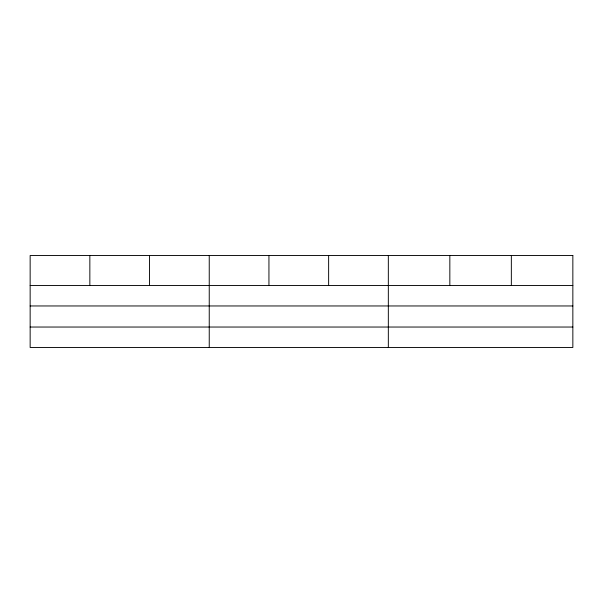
<?xml version="1.0" encoding="UTF-8"?>
<svg xmlns="http://www.w3.org/2000/svg" width="603" height="603" viewBox="0 0 603 603"><rect width="100%" height="100%" fill="white"/><g stroke="black" fill="none" stroke-linecap="round" stroke-linejoin="round"><path stroke-width="0.9" d="M30.15 285.513L572.85 285.513M30.15 305.962L572.85 305.962M30.15 327.037L572.85 327.037M511.344 255.514L511.344 285.513M449.838 255.514L449.838 285.513M388.332 255.514L388.332 347.486M328.635 255.514L328.635 285.513M268.938 255.514L268.938 285.513M209.241 255.514L209.241 347.486M149.544 255.514L149.544 285.513M89.847 255.514L89.847 285.513M572.85 255.514L30.15 255.514L30.15 347.486L572.85 347.486L572.85 255.514"/></g></svg>
